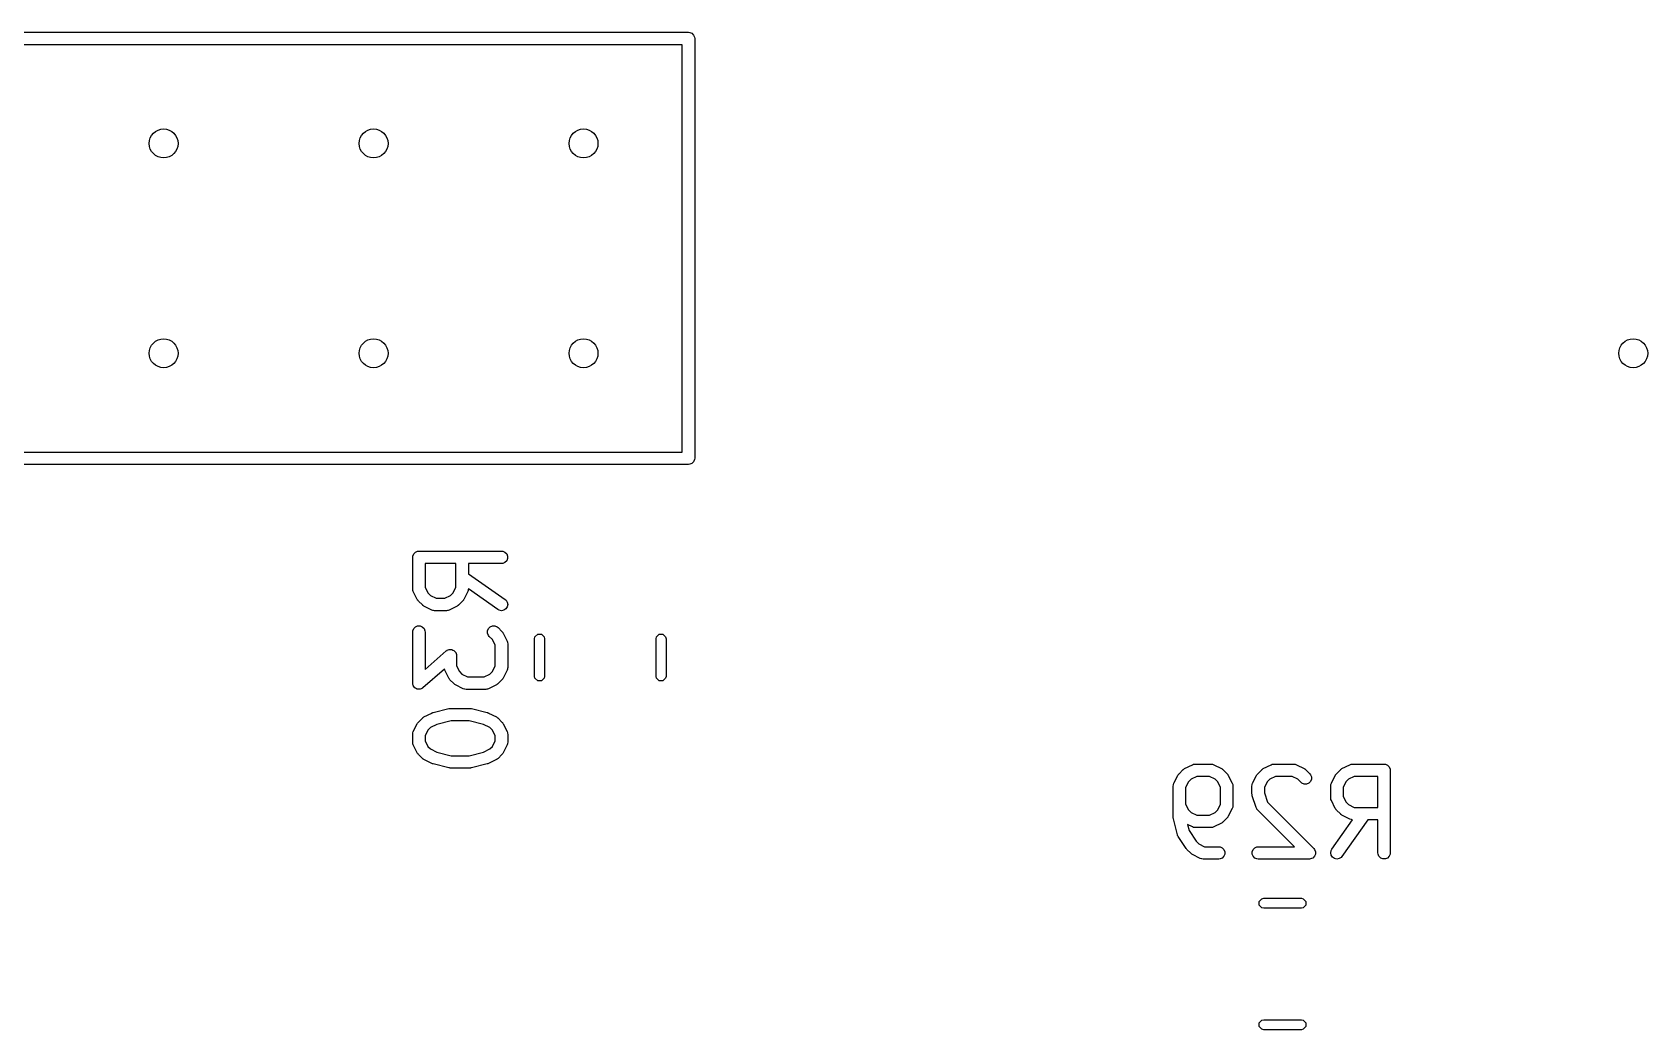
# Model space of a CAD drawing. Header units: inches. Extents: x 0.27 to 2.89, y 0.32 to 2.19.
# Drawn here: x 2.037 to 2.807, y 1.678 to 2.153 of the extents above; entities that cross this region are included whole.
import ezdxf

# ---------------------------------------------------------------- set-up
doc = ezdxf.new("R2010")
doc.units = ezdxf.units.IN
doc.header["$MEASUREMENT"] = 0
doc.layers.add('BLACK', color=250, linetype='CONTINUOUS')

msp = doc.modelspace()

# ---------------------------------------------------------------- linework, layer by layer
at = {"layer": 'BLACK', "linetype": 'CONTINUOUS'}
for p, q in [((0.85, 2.15295), (2.35, 2.15295)), ((2.34705, 2.14705), (0.85295, 2.14705)), ((2.34705, 1.95295), (2.34705, 2.14705)), ((2.35, 2.15295), (2.35058, 2.1529)), ((2.35058, 2.1529), (2.35164, 2.15246)), ((2.35164, 2.15246), (2.35246, 2.15164)), ((2.35246, 2.15164), (2.3529, 2.15058)), ((2.3529, 2.15058), (2.35295, 2.15)), ((2.35295, 2.15), (2.35295, 1.95)), ((2.35, 1.94705), (0.85, 1.94705)), ((0.85295, 1.95295), (2.34705, 1.95295)), ((2.35058, 1.9471), (2.35, 1.94705)), ((2.35164, 1.94754), (2.35058, 1.9471)), ((2.35246, 1.94836), (2.35164, 1.94754)), ((2.3529, 1.94942), (2.35246, 1.94836)), ((2.35295, 1.95), (2.3529, 1.94942)), ((2.21862, 1.90281), (2.21868, 1.90338)), ((2.21862, 1.88781), (2.21862, 1.90281)), ((2.21868, 1.90338), (2.21912, 1.90445)), ((2.21912, 1.90445), (2.21994, 1.90526)), ((2.21994, 1.90526), (2.221, 1.9057)), ((2.221, 1.9057), (2.22158, 1.90576)), ((2.22158, 1.90576), (2.26095, 1.90576)), ((2.26095, 1.90576), (2.26152, 1.9057)), ((2.26152, 1.9057), (2.26259, 1.90526)), ((2.26259, 1.90526), (2.2634, 1.90445)), ((2.2634, 1.90117), (2.26259, 1.90035)), ((2.2634, 1.90445), (2.26384, 1.90338)), ((2.26384, 1.90223), (2.2634, 1.90117)), ((2.26384, 1.90338), (2.26384, 1.90223)), ((2.23925, 1.89985), (2.22453, 1.89985)), ((2.22453, 1.89985), (2.22453, 1.88851)), ((2.23925, 1.88851), (2.23925, 1.89985)), ((2.26095, 1.89985), (2.24515, 1.89985)), ((2.24515, 1.89985), (2.24515, 1.89497)), ((2.24515, 1.89497), (2.26264, 1.88273)), ((2.26152, 1.89991), (2.26095, 1.89985)), ((2.26259, 1.90035), (2.26152, 1.89991)), ((2.21868, 1.88723), (2.21862, 1.88781)), ((2.21872, 1.88713), (2.21868, 1.88723)), ((2.21873, 1.88703), (2.21872, 1.88713)), ((2.21893, 1.88649), (2.21873, 1.88703)), ((2.22081, 1.88274), (2.21893, 1.88649)), ((2.22453, 1.88851), (2.22588, 1.88581)), ((2.22588, 1.88581), (2.22707, 1.88461)), ((2.2367, 1.88461), (2.2379, 1.88581)), ((2.2379, 1.88581), (2.23925, 1.88851)), ((2.24484, 1.88649), (2.24296, 1.88274)), ((2.24505, 1.88703), (2.24484, 1.88649)), ((2.24509, 1.88723), (2.24505, 1.88713)), ((2.24505, 1.88713), (2.24505, 1.88703)), ((2.24515, 1.88776), (2.24509, 1.88723)), ((2.25925, 1.87789), (2.24515, 1.88776)), ((2.22097, 1.88249), (2.22081, 1.88274)), ((2.221, 1.88242), (2.22097, 1.88249)), ((2.22106, 1.88234), (2.221, 1.88242)), ((2.22112, 1.88225), (2.22106, 1.88234)), ((2.22118, 1.8822), (2.22112, 1.88225)), ((2.22136, 1.88197), (2.22118, 1.8822)), ((2.22324, 1.8801), (2.22136, 1.88197)), ((2.22346, 1.87991), (2.22324, 1.8801)), ((2.22351, 1.87985), (2.22346, 1.87991)), ((2.2236, 1.8798), (2.22351, 1.87985)), ((2.22368, 1.87973), (2.2236, 1.8798)), ((2.22376, 1.8797), (2.22368, 1.87973)), ((2.224, 1.87954), (2.22376, 1.8797)), ((2.22775, 1.87767), (2.224, 1.87954)), ((2.22707, 1.88461), (2.22977, 1.88326)), ((2.22829, 1.87746), (2.22775, 1.87767)), ((2.2284, 1.87745), (2.22829, 1.87746)), ((2.2285, 1.87741), (2.2284, 1.87745)), ((2.22977, 1.88326), (2.234, 1.88326)), ((2.234, 1.88326), (2.2367, 1.88461)), ((2.23537, 1.87745), (2.23527, 1.87741)), ((2.23548, 1.87746), (2.23537, 1.87745)), ((2.23602, 1.87767), (2.23548, 1.87746)), ((2.23977, 1.87954), (2.23602, 1.87767)), ((2.24002, 1.8797), (2.23977, 1.87954)), ((2.24009, 1.87973), (2.24002, 1.8797)), ((2.24017, 1.8798), (2.24009, 1.87973)), ((2.24026, 1.87985), (2.24017, 1.8798)), ((2.24031, 1.87991), (2.24026, 1.87985)), ((2.24054, 1.8801), (2.24031, 1.87991)), ((2.24241, 1.88197), (2.24054, 1.8801)), ((2.2426, 1.8822), (2.24241, 1.88197)), ((2.24266, 1.88225), (2.2426, 1.8822)), ((2.24271, 1.88234), (2.24266, 1.88225)), ((2.24278, 1.88242), (2.24271, 1.88234)), ((2.24281, 1.88249), (2.24278, 1.88242)), ((2.24296, 1.88274), (2.24281, 1.88249)), ((2.25976, 1.87761), (2.25925, 1.87789)), ((2.26088, 1.87736), (2.25976, 1.87761)), ((2.26202, 1.87756), (2.26088, 1.87736)), ((2.26299, 1.87818), (2.26202, 1.87756)), ((2.26264, 1.88273), (2.26308, 1.88235)), ((2.26365, 1.87912), (2.26299, 1.87818)), ((2.26308, 1.88235), (2.2637, 1.88138)), ((2.2639, 1.88025), (2.26365, 1.87912)), ((2.2637, 1.88138), (2.2639, 1.88025)), ((2.21994, 1.86964), (2.221, 1.87008)), ((2.221, 1.87008), (2.22215, 1.87008)), ((2.22215, 1.87008), (2.22322, 1.86964)), ((2.22907, 1.87736), (2.2285, 1.87741)), ((2.2347, 1.87736), (2.22907, 1.87736)), ((2.23527, 1.87741), (2.2347, 1.87736)), ((2.25556, 1.86964), (2.25662, 1.87008)), ((2.25662, 1.87008), (2.25777, 1.87008)), ((2.25777, 1.87008), (2.25884, 1.86964)), ((2.21862, 1.86719), (2.21868, 1.86776)), ((2.21862, 1.84281), (2.21862, 1.86719)), ((2.21868, 1.86776), (2.21912, 1.86883)), ((2.21912, 1.86883), (2.21994, 1.86964)), ((2.22322, 1.86964), (2.22403, 1.86883)), ((2.22403, 1.86883), (2.22447, 1.86776)), ((2.22447, 1.86776), (2.22453, 1.86719)), ((2.22453, 1.86719), (2.22453, 1.84932)), ((2.2543, 1.86776), (2.25474, 1.86883)), ((2.2543, 1.86661), (2.2543, 1.86776)), ((2.25474, 1.86555), (2.2543, 1.86661)), ((2.25474, 1.86883), (2.25556, 1.86964)), ((2.25511, 1.8651), (2.25474, 1.86555)), ((2.25664, 1.86356), (2.25511, 1.8651)), ((2.25799, 1.86086), (2.25664, 1.86356)), ((2.25884, 1.86964), (2.25928, 1.86927)), ((2.25928, 1.86927), (2.26116, 1.8674)), ((2.26116, 1.8674), (2.26134, 1.86717)), ((2.26134, 1.86717), (2.2614, 1.86712)), ((2.2614, 1.86712), (2.26146, 1.86703)), ((2.26146, 1.86703), (2.26153, 1.86695)), ((2.26153, 1.86695), (2.26156, 1.86688)), ((2.26156, 1.86688), (2.26171, 1.86663)), ((2.26171, 1.86663), (2.26359, 1.86288)), ((2.26359, 1.86288), (2.26379, 1.86234)), ((2.26379, 1.86234), (2.2638, 1.86224)), ((2.2638, 1.86224), (2.26384, 1.86214)), ((2.26384, 1.86214), (2.2639, 1.86156)), ((2.2767, 1.86394), (2.27688, 1.86484)), ((2.2767, 1.84606), (2.2767, 1.86394)), ((2.27688, 1.86484), (2.27816, 1.86612)), ((2.27816, 1.86612), (2.27997, 1.86612)), ((2.27997, 1.86612), (2.28125, 1.86484)), ((2.28125, 1.86484), (2.28143, 1.86394)), ((2.28143, 1.86394), (2.28143, 1.84606)), ((2.33457, 1.86394), (2.33475, 1.86484)), ((2.33457, 1.84606), (2.33457, 1.86394)), ((2.33475, 1.86484), (2.33603, 1.86612)), ((2.33603, 1.86612), (2.33784, 1.86612)), ((2.33784, 1.86612), (2.33912, 1.86484)), ((2.33912, 1.86484), (2.3393, 1.86394)), ((2.3393, 1.86394), (2.3393, 1.84606)), ((2.22453, 1.84932), (2.23463, 1.85816)), ((2.23463, 1.85816), (2.23488, 1.85834)), ((2.23488, 1.85834), (2.23493, 1.85839)), ((2.23493, 1.85839), (2.23499, 1.85841)), ((2.23499, 1.85841), (2.2351, 1.8585)), ((2.2351, 1.8585), (2.23555, 1.85865)), ((2.23555, 1.85865), (2.236, 1.85883)), ((2.236, 1.85883), (2.2361, 1.85883)), ((2.2361, 1.85883), (2.23619, 1.85887)), ((2.23619, 1.85887), (2.23667, 1.85883)), ((2.23667, 1.85883), (2.23715, 1.85883)), ((2.23715, 1.85883), (2.23724, 1.8588)), ((2.23724, 1.8588), (2.23734, 1.85879)), ((2.23734, 1.85879), (2.23777, 1.85858)), ((2.23777, 1.85858), (2.23821, 1.85839)), ((2.23821, 1.85839), (2.23828, 1.85832)), ((2.23828, 1.85832), (2.23837, 1.85828)), ((2.23837, 1.85828), (2.23869, 1.85792)), ((2.23869, 1.85792), (2.23903, 1.85758)), ((2.23903, 1.85758), (2.23907, 1.85749)), ((2.23907, 1.85749), (2.23913, 1.85741)), ((2.23913, 1.85741), (2.23929, 1.85696)), ((2.23929, 1.85696), (2.23947, 1.85651)), ((2.23947, 1.85651), (2.23948, 1.85637)), ((2.23948, 1.85637), (2.2395, 1.85632)), ((2.2395, 1.85632), (2.2395, 1.85624)), ((2.2395, 1.85624), (2.23953, 1.85594)), ((2.23953, 1.85594), (2.23953, 1.85101)), ((2.25799, 1.85101), (2.25799, 1.86086)), ((2.2639, 1.86156), (2.2639, 1.85031)), ((2.23373, 1.84952), (2.22352, 1.84059)), ((2.23393, 1.84899), (2.23373, 1.84952)), ((2.23581, 1.84524), (2.23393, 1.84899)), ((2.23953, 1.85101), (2.24088, 1.84831)), ((2.24088, 1.84831), (2.24207, 1.84712)), ((2.24207, 1.84712), (2.24477, 1.84577)), ((2.25275, 1.84577), (2.25545, 1.84712)), ((2.25545, 1.84712), (2.25664, 1.84831)), ((2.25664, 1.84831), (2.25799, 1.85101)), ((2.26359, 1.84899), (2.26171, 1.84524)), ((2.26379, 1.84953), (2.26359, 1.84899)), ((2.2638, 1.84964), (2.26379, 1.84953)), ((2.26384, 1.84974), (2.2638, 1.84964)), ((2.2639, 1.85031), (2.26384, 1.84974)), ((2.21865, 1.84251), (2.21862, 1.84281)), ((2.21865, 1.84243), (2.21865, 1.84251)), ((2.21867, 1.84238), (2.21865, 1.84243)), ((2.21868, 1.84224), (2.21867, 1.84238)), ((2.21886, 1.84179), (2.21868, 1.84224)), ((2.21902, 1.84134), (2.21886, 1.84179)), ((2.21908, 1.84127), (2.21902, 1.84134)), ((2.21912, 1.84117), (2.21908, 1.84127)), ((2.21946, 1.84083), (2.21912, 1.84117)), ((2.21978, 1.84047), (2.21946, 1.84083)), ((2.21986, 1.84043), (2.21978, 1.84047)), ((2.21994, 1.84036), (2.21986, 1.84043)), ((2.22038, 1.84018), (2.21994, 1.84036)), ((2.22081, 1.83996), (2.22038, 1.84018)), ((2.22091, 1.83996), (2.22081, 1.83996)), ((2.221, 1.83992), (2.22091, 1.83996)), ((2.22148, 1.83992), (2.221, 1.83992)), ((2.22196, 1.83989), (2.22148, 1.83992)), ((2.22205, 1.83992), (2.22196, 1.83989)), ((2.22215, 1.83992), (2.22205, 1.83992)), ((2.22259, 1.8401), (2.22215, 1.83992)), ((2.22305, 1.84026), (2.22259, 1.8401)), ((2.22316, 1.84034), (2.22305, 1.84026)), ((2.22322, 1.84036), (2.22316, 1.84034)), ((2.22327, 1.84041), (2.22322, 1.84036)), ((2.22352, 1.84059), (2.22327, 1.84041)), ((2.23596, 1.845), (2.23581, 1.84524)), ((2.23599, 1.84492), (2.23596, 1.845)), ((2.23606, 1.84484), (2.23599, 1.84492)), ((2.23612, 1.84475), (2.23606, 1.84484)), ((2.23617, 1.8447), (2.23612, 1.84475)), ((2.23636, 1.84448), (2.23617, 1.8447)), ((2.23824, 1.8426), (2.23636, 1.84448)), ((2.23846, 1.84242), (2.23824, 1.8426)), ((2.23851, 1.84236), (2.23846, 1.84242)), ((2.2386, 1.8423), (2.23851, 1.84236)), ((2.23868, 1.84223), (2.2386, 1.8423)), ((2.23875, 1.8422), (2.23868, 1.84223)), ((2.239, 1.84205), (2.23875, 1.8422)), ((2.24275, 1.84017), (2.239, 1.84205)), ((2.24329, 1.83997), (2.24275, 1.84017)), ((2.2434, 1.83996), (2.24329, 1.83997)), ((2.2435, 1.83992), (2.2434, 1.83996)), ((2.24407, 1.83986), (2.2435, 1.83992)), ((2.25345, 1.83986), (2.24407, 1.83986)), ((2.24477, 1.84577), (2.25275, 1.84577)), ((2.25402, 1.83992), (2.25345, 1.83986)), ((2.25412, 1.83996), (2.25402, 1.83992)), ((2.25423, 1.83997), (2.25412, 1.83996)), ((2.25477, 1.84017), (2.25423, 1.83997)), ((2.25852, 1.84205), (2.25477, 1.84017)), ((2.25876, 1.8422), (2.25852, 1.84205)), ((2.25884, 1.84223), (2.25876, 1.8422)), ((2.25892, 1.8423), (2.25884, 1.84223)), ((2.25901, 1.84236), (2.25892, 1.8423)), ((2.25906, 1.84242), (2.25901, 1.84236)), ((2.25928, 1.8426), (2.25906, 1.84242)), ((2.26116, 1.84448), (2.25928, 1.8426)), ((2.26134, 1.8447), (2.26116, 1.84448)), ((2.2614, 1.84475), (2.26134, 1.8447)), ((2.26146, 1.84484), (2.2614, 1.84475)), ((2.26153, 1.84492), (2.26146, 1.84484)), ((2.26156, 1.845), (2.26153, 1.84492)), ((2.26171, 1.84524), (2.26156, 1.845)), ((2.27688, 1.84516), (2.2767, 1.84606)), ((2.27816, 1.84388), (2.27688, 1.84516)), ((2.27997, 1.84388), (2.27816, 1.84388)), ((2.28125, 1.84516), (2.27997, 1.84388)), ((2.28143, 1.84606), (2.28125, 1.84516)), ((2.33475, 1.84516), (2.33457, 1.84606)), ((2.33603, 1.84388), (2.33475, 1.84516)), ((2.33784, 1.84388), (2.33603, 1.84388)), ((2.33912, 1.84516), (2.33784, 1.84388)), ((2.3393, 1.84606), (2.33912, 1.84516)), ((2.22081, 1.82351), (2.22097, 1.82376)), ((2.22097, 1.82376), (2.221, 1.82383)), ((2.221, 1.82383), (2.22106, 1.82391)), ((2.22106, 1.82391), (2.22112, 1.824)), ((2.22112, 1.824), (2.22118, 1.82405)), ((2.22118, 1.82405), (2.22136, 1.82428)), ((2.22136, 1.82428), (2.22324, 1.82615)), ((2.22324, 1.82615), (2.22346, 1.82634)), ((2.22346, 1.82634), (2.22351, 1.8264)), ((2.22351, 1.8264), (2.2236, 1.82646)), ((2.2236, 1.82646), (2.22368, 1.82652)), ((2.22368, 1.82652), (2.22376, 1.82655)), ((2.22376, 1.82655), (2.224, 1.82671)), ((2.224, 1.82671), (2.22775, 1.82858)), ((2.22775, 1.82858), (2.2278, 1.8286)), ((2.2278, 1.8286), (2.22781, 1.82861)), ((2.22781, 1.82861), (2.22805, 1.8287)), ((2.22805, 1.8287), (2.22829, 1.82879)), ((2.22829, 1.82879), (2.22832, 1.82879)), ((2.22832, 1.82879), (2.22836, 1.82881)), ((2.22836, 1.82881), (2.23586, 1.83068)), ((2.23694, 1.82486), (2.23011, 1.82316)), ((2.23586, 1.83068), (2.23596, 1.8307)), ((2.23596, 1.8307), (2.236, 1.83071)), ((2.236, 1.83071), (2.23621, 1.83073)), ((2.23621, 1.83073), (2.23643, 1.83077)), ((2.23643, 1.83077), (2.23647, 1.83076)), ((2.23647, 1.83076), (2.23657, 1.83077)), ((2.23657, 1.83077), (2.24595, 1.83077)), ((2.24558, 1.82486), (2.23694, 1.82486)), ((2.25242, 1.82316), (2.24558, 1.82486)), ((2.24595, 1.83077), (2.24605, 1.83076)), ((2.24605, 1.83076), (2.24609, 1.83077)), ((2.24609, 1.83077), (2.24631, 1.83073)), ((2.24631, 1.83073), (2.24652, 1.83071)), ((2.24652, 1.83071), (2.24656, 1.8307)), ((2.24656, 1.8307), (2.24666, 1.83068)), ((2.24666, 1.83068), (2.25416, 1.82881)), ((2.25416, 1.82881), (2.25421, 1.82879)), ((2.25421, 1.82879), (2.25423, 1.82879)), ((2.25423, 1.82879), (2.25447, 1.8287)), ((2.25447, 1.8287), (2.25471, 1.82861)), ((2.25471, 1.82861), (2.25472, 1.8286)), ((2.25472, 1.8286), (2.25477, 1.82858)), ((2.25477, 1.82858), (2.25852, 1.82671)), ((2.25852, 1.82671), (2.25876, 1.82655)), ((2.25876, 1.82655), (2.25884, 1.82652)), ((2.25884, 1.82652), (2.25892, 1.82646)), ((2.25892, 1.82646), (2.25901, 1.8264)), ((2.25901, 1.8264), (2.25906, 1.82634)), ((2.25906, 1.82634), (2.25928, 1.82615)), ((2.25928, 1.82615), (2.26116, 1.82428)), ((2.26116, 1.82428), (2.26134, 1.82405)), ((2.26134, 1.82405), (2.2614, 1.824)), ((2.2614, 1.824), (2.26146, 1.82391)), ((2.26146, 1.82391), (2.26153, 1.82383)), ((2.26153, 1.82383), (2.26156, 1.82376)), ((2.26156, 1.82376), (2.26171, 1.82351)), ((2.21862, 1.81844), (2.21868, 1.81902)), ((2.21862, 1.81469), (2.21862, 1.81844)), ((2.21868, 1.81902), (2.21872, 1.81912)), ((2.21872, 1.81912), (2.21873, 1.81922)), ((2.21873, 1.81922), (2.21893, 1.81976)), ((2.21893, 1.81976), (2.22081, 1.82351)), ((2.22588, 1.82044), (2.22453, 1.81775)), ((2.22453, 1.81775), (2.22453, 1.81539)), ((2.22707, 1.82164), (2.22588, 1.82044)), ((2.23011, 1.82316), (2.22707, 1.82164)), ((2.25545, 1.82164), (2.25242, 1.82316)), ((2.25664, 1.82044), (2.25545, 1.82164)), ((2.25799, 1.81775), (2.25664, 1.82044)), ((2.25799, 1.81539), (2.25799, 1.81775)), ((2.26171, 1.82351), (2.26359, 1.81976)), ((2.26359, 1.81976), (2.26379, 1.81922)), ((2.26379, 1.81922), (2.2638, 1.81912)), ((2.2638, 1.81912), (2.26384, 1.81902)), ((2.26384, 1.81902), (2.2639, 1.81844)), ((2.2639, 1.81844), (2.2639, 1.81469)), ((2.21868, 1.81412), (2.21862, 1.81469)), ((2.21872, 1.81402), (2.21868, 1.81412)), ((2.21873, 1.81391), (2.21872, 1.81402)), ((2.21893, 1.81337), (2.21873, 1.81391)), ((2.22081, 1.80962), (2.21893, 1.81337)), ((2.22097, 1.80937), (2.22081, 1.80962)), ((2.221, 1.8093), (2.22097, 1.80937)), ((2.22106, 1.80922), (2.221, 1.8093)), ((2.22112, 1.80913), (2.22106, 1.80922)), ((2.22118, 1.80908), (2.22112, 1.80913)), ((2.22136, 1.80886), (2.22118, 1.80908)), ((2.22324, 1.80698), (2.22136, 1.80886)), ((2.22453, 1.81539), (2.22588, 1.81269)), ((2.22588, 1.81269), (2.22707, 1.81149)), ((2.22707, 1.81149), (2.23011, 1.80998)), ((2.23011, 1.80998), (2.23694, 1.80827)), ((2.23694, 1.80827), (2.24558, 1.80827)), ((2.24558, 1.80827), (2.25242, 1.80998)), ((2.25242, 1.80998), (2.25545, 1.81149)), ((2.25545, 1.81149), (2.25664, 1.81269)), ((2.25664, 1.81269), (2.25799, 1.81539)), ((2.26116, 1.80886), (2.25928, 1.80698)), ((2.26134, 1.80908), (2.26116, 1.80886)), ((2.2614, 1.80913), (2.26134, 1.80908)), ((2.26146, 1.80922), (2.2614, 1.80913)), ((2.26153, 1.8093), (2.26146, 1.80922)), ((2.26156, 1.80937), (2.26153, 1.8093)), ((2.26171, 1.80962), (2.26156, 1.80937)), ((2.26359, 1.81337), (2.26171, 1.80962)), ((2.26379, 1.81391), (2.26359, 1.81337)), ((2.2638, 1.81402), (2.26379, 1.81391)), ((2.26384, 1.81412), (2.2638, 1.81402)), ((2.2639, 1.81469), (2.26384, 1.81412)), ((2.22346, 1.80679), (2.22324, 1.80698)), ((2.22351, 1.80674), (2.22346, 1.80679)), ((2.2236, 1.80668), (2.22351, 1.80674)), ((2.22368, 1.80661), (2.2236, 1.80668)), ((2.22376, 1.80658), (2.22368, 1.80661)), ((2.224, 1.80643), (2.22376, 1.80658)), ((2.22775, 1.80455), (2.224, 1.80643)), ((2.2278, 1.80454), (2.22775, 1.80455)), ((2.22781, 1.80452), (2.2278, 1.80454)), ((2.22805, 1.80444), (2.22781, 1.80452)), ((2.22829, 1.80435), (2.22805, 1.80444)), ((2.22832, 1.80434), (2.22829, 1.80435)), ((2.22836, 1.80433), (2.22832, 1.80434)), ((2.23586, 1.80245), (2.22836, 1.80433)), ((2.23596, 1.80244), (2.23586, 1.80245)), ((2.236, 1.80242), (2.23596, 1.80244)), ((2.23621, 1.8024), (2.236, 1.80242)), ((2.23643, 1.80237), (2.23621, 1.8024)), ((2.23647, 1.80238), (2.23643, 1.80237)), ((2.23657, 1.80237), (2.23647, 1.80238)), ((2.24595, 1.80237), (2.23657, 1.80237)), ((2.24605, 1.80238), (2.24595, 1.80237)), ((2.24609, 1.80237), (2.24605, 1.80238)), ((2.24631, 1.8024), (2.24609, 1.80237)), ((2.24652, 1.80242), (2.24631, 1.8024)), ((2.24656, 1.80244), (2.24652, 1.80242)), ((2.24666, 1.80245), (2.24656, 1.80244)), ((2.25416, 1.80433), (2.24666, 1.80245)), ((2.25421, 1.80434), (2.25416, 1.80433)), ((2.25423, 1.80435), (2.25421, 1.80434)), ((2.25447, 1.80444), (2.25423, 1.80435)), ((2.25471, 1.80452), (2.25447, 1.80444)), ((2.25472, 1.80454), (2.25471, 1.80452)), ((2.25477, 1.80455), (2.25472, 1.80454)), ((2.25852, 1.80643), (2.25477, 1.80455)), ((2.25876, 1.80658), (2.25852, 1.80643)), ((2.25884, 1.80661), (2.25876, 1.80658)), ((2.25892, 1.80668), (2.25884, 1.80661)), ((2.25901, 1.80674), (2.25892, 1.80668)), ((2.25906, 1.80679), (2.25901, 1.80674)), ((2.25928, 1.80698), (2.25906, 1.80679)), ((2.58365, 1.79966), (2.58552, 1.80154)), ((2.58552, 1.80154), (2.58575, 1.80172)), ((2.58575, 1.80172), (2.5858, 1.80178)), ((2.5858, 1.80178), (2.58589, 1.80184)), ((2.58589, 1.80184), (2.58597, 1.8019)), ((2.58597, 1.8019), (2.58604, 1.80193)), ((2.58604, 1.80193), (2.58629, 1.80209)), ((2.58629, 1.80209), (2.59004, 1.80396)), ((2.59004, 1.80396), (2.59058, 1.80417)), ((2.59058, 1.80417), (2.59069, 1.80418)), ((2.59069, 1.80418), (2.59078, 1.80422)), ((2.59078, 1.80422), (2.59136, 1.80427)), ((2.59136, 1.80427), (2.59886, 1.80427)), ((2.59886, 1.80427), (2.59944, 1.80422)), ((2.59944, 1.80422), (2.59953, 1.80418)), ((2.59953, 1.80418), (2.59964, 1.80417)), ((2.59964, 1.80417), (2.60018, 1.80396)), ((2.60018, 1.80396), (2.60393, 1.80209)), ((2.60393, 1.80209), (2.60418, 1.80193)), ((2.60418, 1.80193), (2.60425, 1.8019)), ((2.60425, 1.8019), (2.60433, 1.80184)), ((2.60433, 1.80184), (2.60442, 1.80178)), ((2.60442, 1.80178), (2.60447, 1.80172)), ((2.60447, 1.80172), (2.6047, 1.80154)), ((2.6047, 1.80154), (2.60657, 1.79966)), ((2.62114, 1.79966), (2.62302, 1.80154)), ((2.62302, 1.80154), (2.62325, 1.80172)), ((2.62325, 1.80172), (2.6233, 1.80178)), ((2.6233, 1.80178), (2.62339, 1.80184)), ((2.62339, 1.80184), (2.62347, 1.8019)), ((2.62347, 1.8019), (2.62354, 1.80193)), ((2.62354, 1.80193), (2.62379, 1.80209)), ((2.62379, 1.80209), (2.62754, 1.80396)), ((2.62754, 1.80396), (2.62808, 1.80417)), ((2.62808, 1.80417), (2.62818, 1.80418)), ((2.62818, 1.80418), (2.62828, 1.80422)), ((2.62828, 1.80422), (2.62886, 1.80427)), ((2.62886, 1.80427), (2.63823, 1.80427)), ((2.63823, 1.80427), (2.63881, 1.80422)), ((2.63881, 1.80422), (2.6389, 1.80418)), ((2.6389, 1.80418), (2.63901, 1.80417)), ((2.63901, 1.80417), (2.63955, 1.80396)), ((2.63955, 1.80396), (2.6433, 1.80209)), ((2.6433, 1.80209), (2.64355, 1.80193)), ((2.64355, 1.80193), (2.64362, 1.8019)), ((2.64362, 1.8019), (2.6437, 1.80184)), ((2.6437, 1.80184), (2.64379, 1.80178)), ((2.64379, 1.80178), (2.64384, 1.80172)), ((2.64384, 1.80172), (2.64407, 1.80154)), ((2.64407, 1.80154), (2.64594, 1.79966)), ((2.65864, 1.79966), (2.66051, 1.80154)), ((2.66051, 1.80154), (2.66074, 1.80172)), ((2.66074, 1.80172), (2.66079, 1.80178)), ((2.66079, 1.80178), (2.66088, 1.80184)), ((2.66088, 1.80184), (2.66096, 1.8019)), ((2.66096, 1.8019), (2.66103, 1.80193)), ((2.66103, 1.80193), (2.66128, 1.80209)), ((2.66128, 1.80209), (2.66503, 1.80396)), ((2.66503, 1.80396), (2.66557, 1.80417)), ((2.66557, 1.80417), (2.66568, 1.80418)), ((2.66568, 1.80418), (2.66578, 1.80422)), ((2.66578, 1.80422), (2.66635, 1.80427)), ((2.66635, 1.80427), (2.68135, 1.80427)), ((2.68135, 1.80427), (2.68193, 1.80422)), ((2.68193, 1.80422), (2.68299, 1.80378)), ((2.68299, 1.80378), (2.6838, 1.80296)), ((2.6838, 1.80296), (2.68425, 1.8019)), ((2.68425, 1.8019), (2.6843, 1.80132)), ((2.6843, 1.80132), (2.6843, 1.76195)), ((2.58091, 1.79382), (2.58097, 1.7944)), ((2.58091, 1.77882), (2.58091, 1.79382)), ((2.58097, 1.7944), (2.58101, 1.7945)), ((2.58101, 1.7946), (2.58122, 1.79514)), ((2.58101, 1.7945), (2.58101, 1.7946)), ((2.58122, 1.79514), (2.5831, 1.79889)), ((2.5831, 1.79889), (2.58325, 1.79914)), ((2.58325, 1.79914), (2.58328, 1.79921)), ((2.58328, 1.79921), (2.58335, 1.79929)), ((2.58335, 1.79929), (2.5834, 1.79938)), ((2.5834, 1.79938), (2.58346, 1.79943)), ((2.58346, 1.79943), (2.58365, 1.79966)), ((2.58816, 1.79582), (2.58681, 1.79313)), ((2.58681, 1.79313), (2.58681, 1.78515)), ((2.58936, 1.79702), (2.58816, 1.79582)), ((2.59206, 1.79837), (2.58936, 1.79702)), ((2.59816, 1.79837), (2.59206, 1.79837)), ((2.60086, 1.79702), (2.59816, 1.79837)), ((2.60206, 1.79582), (2.60086, 1.79702)), ((2.60341, 1.79313), (2.60206, 1.79582)), ((2.60341, 1.78515), (2.60341, 1.79313)), ((2.60657, 1.79966), (2.60676, 1.79943)), ((2.60676, 1.79943), (2.60682, 1.79938)), ((2.60682, 1.79938), (2.60687, 1.79929)), ((2.60687, 1.79929), (2.60694, 1.79921)), ((2.60694, 1.79921), (2.60697, 1.79914)), ((2.60697, 1.79914), (2.60713, 1.79889)), ((2.60713, 1.79889), (2.609, 1.79514)), ((2.609, 1.79514), (2.60921, 1.7946)), ((2.60921, 1.7946), (2.60921, 1.7945)), ((2.60921, 1.7945), (2.60926, 1.7944)), ((2.60926, 1.7944), (2.60931, 1.79382)), ((2.60931, 1.79382), (2.60931, 1.78445)), ((2.6184, 1.79382), (2.61846, 1.7944)), ((2.6184, 1.79007), (2.6184, 1.79382)), ((2.61846, 1.7944), (2.6185, 1.7945)), ((2.6185, 1.7945), (2.61851, 1.7946)), ((2.61851, 1.7946), (2.61872, 1.79514)), ((2.61872, 1.79514), (2.62059, 1.79889)), ((2.62059, 1.79889), (2.62075, 1.79914)), ((2.62075, 1.79914), (2.62078, 1.79921)), ((2.62078, 1.79921), (2.62084, 1.79929)), ((2.62084, 1.79929), (2.6209, 1.79938)), ((2.6209, 1.79938), (2.62096, 1.79943)), ((2.62096, 1.79943), (2.62114, 1.79966)), ((2.62566, 1.79582), (2.62431, 1.79313)), ((2.62431, 1.79313), (2.62431, 1.79055)), ((2.62686, 1.79702), (2.62566, 1.79582)), ((2.62955, 1.79837), (2.62686, 1.79702)), ((2.63753, 1.79837), (2.62955, 1.79837)), ((2.64023, 1.79702), (2.63753, 1.79837)), ((2.64177, 1.79548), (2.64023, 1.79702)), ((2.64221, 1.79512), (2.64177, 1.79548)), ((2.64328, 1.79468), (2.64221, 1.79512)), ((2.64443, 1.79468), (2.64328, 1.79468)), ((2.64549, 1.79512), (2.64443, 1.79468)), ((2.64631, 1.79593), (2.64549, 1.79512)), ((2.64594, 1.79966), (2.64631, 1.79921)), ((2.64631, 1.79921), (2.64675, 1.79815)), ((2.64675, 1.797), (2.64631, 1.79593)), ((2.64675, 1.79815), (2.64675, 1.797)), ((2.6559, 1.79382), (2.65596, 1.7944)), ((2.6559, 1.7882), (2.6559, 1.79382)), ((2.65596, 1.7944), (2.656, 1.7945)), ((2.656, 1.7946), (2.65621, 1.79514)), ((2.656, 1.7945), (2.656, 1.7946)), ((2.65621, 1.79514), (2.65809, 1.79889)), ((2.65809, 1.79889), (2.65824, 1.79914)), ((2.65824, 1.79914), (2.65827, 1.79921)), ((2.65827, 1.79921), (2.65834, 1.79929)), ((2.65834, 1.79929), (2.65839, 1.79938)), ((2.65839, 1.79938), (2.65845, 1.79943)), ((2.65845, 1.79943), (2.65864, 1.79966)), ((2.66315, 1.79582), (2.66181, 1.79313)), ((2.66181, 1.79313), (2.66181, 1.7889)), ((2.66435, 1.79702), (2.66315, 1.79582)), ((2.66705, 1.79837), (2.66435, 1.79702)), ((2.6784, 1.79837), (2.66705, 1.79837)), ((2.6784, 1.78365), (2.6784, 1.79837)), ((2.58681, 1.78515), (2.58816, 1.78245)), ((2.60206, 1.78245), (2.60341, 1.78515)), ((2.61843, 1.78978), (2.6184, 1.79007)), ((2.61843, 1.7897), (2.61843, 1.78978)), ((2.61845, 1.7896), (2.61843, 1.7897)), ((2.61846, 1.7895), (2.61845, 1.7896)), ((2.61849, 1.78943), (2.61846, 1.7895)), ((2.61856, 1.78914), (2.61849, 1.78943)), ((2.62043, 1.78352), (2.61856, 1.78914)), ((2.62431, 1.79055), (2.62581, 1.78604)), ((2.62581, 1.78604), (2.64782, 1.76404)), ((2.65596, 1.78762), (2.6559, 1.7882)), ((2.656, 1.78752), (2.65596, 1.78762)), ((2.656, 1.78742), (2.656, 1.78752)), ((2.65621, 1.78688), (2.656, 1.78742)), ((2.65809, 1.78313), (2.65621, 1.78688)), ((2.66181, 1.7889), (2.66315, 1.7862)), ((2.66315, 1.7862), (2.66435, 1.785)), ((2.58092, 1.77872), (2.58091, 1.77882)), ((2.58091, 1.77868), (2.58092, 1.77872)), ((2.58094, 1.77847), (2.58091, 1.77868)), ((2.58097, 1.77825), (2.58094, 1.77847)), ((2.58098, 1.77821), (2.58097, 1.77825)), ((2.581, 1.77811), (2.58098, 1.77821)), ((2.58287, 1.77061), (2.581, 1.77811)), ((2.58816, 1.78245), (2.58936, 1.78125)), ((2.58936, 1.78125), (2.59206, 1.7799)), ((2.59206, 1.7799), (2.59816, 1.7799)), ((2.59816, 1.7799), (2.60086, 1.78125)), ((2.60086, 1.78125), (2.60206, 1.78245)), ((2.60657, 1.77861), (2.6047, 1.77674)), ((2.60676, 1.77884), (2.60657, 1.77861)), ((2.60682, 1.77889), (2.60676, 1.77884)), ((2.60687, 1.77898), (2.60682, 1.77889)), ((2.60694, 1.77906), (2.60687, 1.77898)), ((2.60697, 1.77913), (2.60694, 1.77906)), ((2.60713, 1.77938), (2.60697, 1.77913)), ((2.609, 1.78313), (2.60713, 1.77938)), ((2.60921, 1.78367), (2.609, 1.78313)), ((2.60926, 1.78387), (2.60921, 1.78378)), ((2.60921, 1.78378), (2.60921, 1.78367)), ((2.60931, 1.78445), (2.60926, 1.78387)), ((2.62067, 1.78299), (2.62043, 1.78352)), ((2.62074, 1.78291), (2.62067, 1.78299)), ((2.62078, 1.78281), (2.62074, 1.78291)), ((2.62114, 1.78236), (2.62078, 1.78281)), ((2.6386, 1.7649), (2.62114, 1.78236)), ((2.65643, 1.76365), (2.66631, 1.77775)), ((2.65824, 1.78288), (2.65809, 1.78313)), ((2.65827, 1.78281), (2.65824, 1.78288)), ((2.65834, 1.78273), (2.65827, 1.78281)), ((2.65839, 1.78264), (2.65834, 1.78273)), ((2.65845, 1.78259), (2.65839, 1.78264)), ((2.65864, 1.78236), (2.65845, 1.78259)), ((2.66051, 1.78049), (2.65864, 1.78236)), ((2.66074, 1.7803), (2.66051, 1.78049)), ((2.66079, 1.78024), (2.66074, 1.7803)), ((2.66088, 1.78019), (2.66079, 1.78024)), ((2.66096, 1.78012), (2.66088, 1.78019)), ((2.66103, 1.78009), (2.66096, 1.78012)), ((2.66128, 1.77993), (2.66103, 1.78009)), ((2.67351, 1.77775), (2.66127, 1.76026)), ((2.66503, 1.77806), (2.66128, 1.77993)), ((2.66435, 1.785), (2.66705, 1.78365)), ((2.66557, 1.77785), (2.66503, 1.77806)), ((2.66568, 1.77784), (2.66557, 1.77785)), ((2.66578, 1.7778), (2.66568, 1.77784)), ((2.66631, 1.77775), (2.66578, 1.7778)), ((2.66705, 1.78365), (2.6784, 1.78365)), ((2.6784, 1.77775), (2.67351, 1.77775)), ((2.6784, 1.76195), (2.6784, 1.77775)), ((2.58299, 1.77027), (2.58287, 1.77061)), ((2.58301, 1.7702), (2.58299, 1.77027)), ((2.58304, 1.77013), (2.58301, 1.7702)), ((2.58307, 1.77006), (2.58304, 1.77013)), ((2.58311, 1.77001), (2.58307, 1.77006)), ((2.58328, 1.76969), (2.58311, 1.77001)), ((2.59004, 1.77431), (2.58775, 1.77546)), ((2.58775, 1.77546), (2.58848, 1.77254)), ((2.58848, 1.77254), (2.59178, 1.76758)), ((2.59058, 1.7741), (2.59004, 1.77431)), ((2.59069, 1.77409), (2.59058, 1.7741)), ((2.59078, 1.77405), (2.59069, 1.77409)), ((2.59136, 1.774), (2.59078, 1.77405)), ((2.59886, 1.774), (2.59136, 1.774)), ((2.59944, 1.77405), (2.59886, 1.774)), ((2.59953, 1.77409), (2.59944, 1.77405)), ((2.59964, 1.7741), (2.59953, 1.77409)), ((2.60018, 1.77431), (2.59964, 1.7741)), ((2.60393, 1.77618), (2.60018, 1.77431)), ((2.60418, 1.77634), (2.60393, 1.77618)), ((2.60425, 1.77637), (2.60418, 1.77634)), ((2.60433, 1.77644), (2.60425, 1.77637)), ((2.60442, 1.77649), (2.60433, 1.77644)), ((2.60447, 1.77655), (2.60442, 1.77649)), ((2.6047, 1.77674), (2.60447, 1.77655)), ((2.58703, 1.76406), (2.58328, 1.76969)), ((2.58721, 1.76384), (2.58703, 1.76406)), ((2.58703, 1.76406), (2.58703, 1.76406)), ((2.58703, 1.76406), (2.58703, 1.76406)), ((2.5874, 1.76362), (2.58721, 1.76384)), ((2.5874, 1.76361), (2.5874, 1.76362)), ((2.5874, 1.76362), (2.5874, 1.76362)), ((2.58927, 1.76174), (2.5874, 1.76361)), ((2.59178, 1.76758), (2.59311, 1.76625)), ((2.59311, 1.76625), (2.59581, 1.7649)), ((2.59581, 1.7649), (2.60261, 1.7649)), ((2.60261, 1.7649), (2.60319, 1.76485)), ((2.60319, 1.76485), (2.60425, 1.76441)), ((2.60425, 1.76441), (2.60506, 1.76359)), ((2.60506, 1.76359), (2.60551, 1.76253)), ((2.60551, 1.76253), (2.60551, 1.76138)), ((2.61846, 1.76253), (2.6189, 1.76359)), ((2.61846, 1.76138), (2.61846, 1.76253)), ((2.6189, 1.76359), (2.61972, 1.76441)), ((2.61972, 1.76441), (2.62078, 1.76485)), ((2.62078, 1.76485), (2.62136, 1.7649)), ((2.62136, 1.7649), (2.6386, 1.7649)), ((2.64782, 1.76404), (2.64818, 1.76359)), ((2.64818, 1.76359), (2.64863, 1.76253)), ((2.64863, 1.76253), (2.64863, 1.76138)), ((2.6559, 1.76202), (2.65615, 1.76314)), ((2.65615, 1.76314), (2.65643, 1.76365)), ((2.5895, 1.76155), (2.58927, 1.76174)), ((2.58955, 1.76149), (2.5895, 1.76155)), ((2.58964, 1.76144), (2.58955, 1.76149)), ((2.58972, 1.76137), (2.58964, 1.76144)), ((2.58979, 1.76134), (2.58972, 1.76137)), ((2.59004, 1.76119), (2.58979, 1.76134)), ((2.59379, 1.75931), (2.59004, 1.76119)), ((2.59433, 1.7591), (2.59379, 1.75931)), ((2.59444, 1.7591), (2.59433, 1.7591)), ((2.59453, 1.75906), (2.59444, 1.7591)), ((2.59511, 1.759), (2.59453, 1.75906)), ((2.60261, 1.759), (2.59511, 1.759)), ((2.60319, 1.75906), (2.60261, 1.759)), ((2.60425, 1.7595), (2.60319, 1.75906)), ((2.60506, 1.76031), (2.60425, 1.7595)), ((2.60551, 1.76138), (2.60506, 1.76031)), ((2.6189, 1.76031), (2.61846, 1.76138)), ((2.61972, 1.7595), (2.6189, 1.76031)), ((2.62078, 1.75906), (2.61972, 1.7595)), ((2.62136, 1.759), (2.62078, 1.75906)), ((2.64573, 1.759), (2.62136, 1.759)), ((2.64631, 1.75906), (2.64573, 1.759)), ((2.64677, 1.75925), (2.64631, 1.75906)), ((2.64737, 1.7595), (2.64677, 1.75925)), ((2.64818, 1.76031), (2.64737, 1.7595)), ((2.64863, 1.76138), (2.64818, 1.76031)), ((2.6561, 1.76088), (2.6559, 1.76202)), ((2.65672, 1.75991), (2.6561, 1.76088)), ((2.65766, 1.75925), (2.65672, 1.75991)), ((2.65879, 1.759), (2.65766, 1.75925)), ((2.65992, 1.7592), (2.65879, 1.759)), ((2.66089, 1.75982), (2.65992, 1.7592)), ((2.66127, 1.76026), (2.66089, 1.75982)), ((2.67845, 1.76138), (2.6784, 1.76195)), ((2.67889, 1.76031), (2.67845, 1.76138)), ((2.67971, 1.7595), (2.67889, 1.76031)), ((2.68077, 1.75906), (2.67971, 1.7595)), ((2.68193, 1.75906), (2.68077, 1.75906)), ((2.68299, 1.7595), (2.68193, 1.75906)), ((2.6838, 1.76031), (2.68299, 1.7595)), ((2.68425, 1.76138), (2.6838, 1.76031)), ((2.6843, 1.76195), (2.68425, 1.76138)), ((2.62188, 1.73884), (2.62316, 1.74012)), ((2.62316, 1.74012), (2.62406, 1.7403)), ((2.62406, 1.7403), (2.64194, 1.7403)), ((2.64194, 1.7403), (2.64284, 1.74012)), ((2.64284, 1.74012), (2.64412, 1.73884)), ((2.62188, 1.73703), (2.62188, 1.73884)), ((2.62316, 1.73575), (2.62188, 1.73703)), ((2.62406, 1.73557), (2.62316, 1.73575)), ((2.64194, 1.73557), (2.62406, 1.73557)), ((2.64284, 1.73575), (2.64194, 1.73557)), ((2.64412, 1.73703), (2.64284, 1.73575)), ((2.64412, 1.73884), (2.64412, 1.73703)), ((2.62188, 1.68097), (2.62316, 1.68225)), ((2.62188, 1.67916), (2.62188, 1.68097)), ((2.62316, 1.67788), (2.62188, 1.67916)), ((2.62316, 1.68225), (2.62406, 1.68243)), ((2.62406, 1.6777), (2.62316, 1.67788)), ((2.62406, 1.68243), (2.64194, 1.68243)), ((2.64194, 1.6777), (2.62406, 1.6777)), ((2.64194, 1.68243), (2.64284, 1.68225)), ((2.64284, 1.67788), (2.64194, 1.6777)), ((2.64284, 1.68225), (2.64412, 1.68097)), ((2.64412, 1.67916), (2.64284, 1.67788)), ((2.64412, 1.68097), (2.64412, 1.67916))]:
    msp.add_line(p, q, dxfattribs=at)
at = {"layer": 'BLACK'}
for centre in [(2.1, 2.1), (2.1, 2.1), (2.2, 2.1), (2.2, 2.1), (2.3, 2.1), (2.3, 2.1), (2.1, 2), (2.1, 2), (2.2, 2), (2.2, 2), (2.3, 2), (2.3, 2), (2.8, 2), (2.8, 2)]:
    msp.add_circle(centre, 0.00689, dxfattribs=at)

doc.saveas('drawing.dxf')
